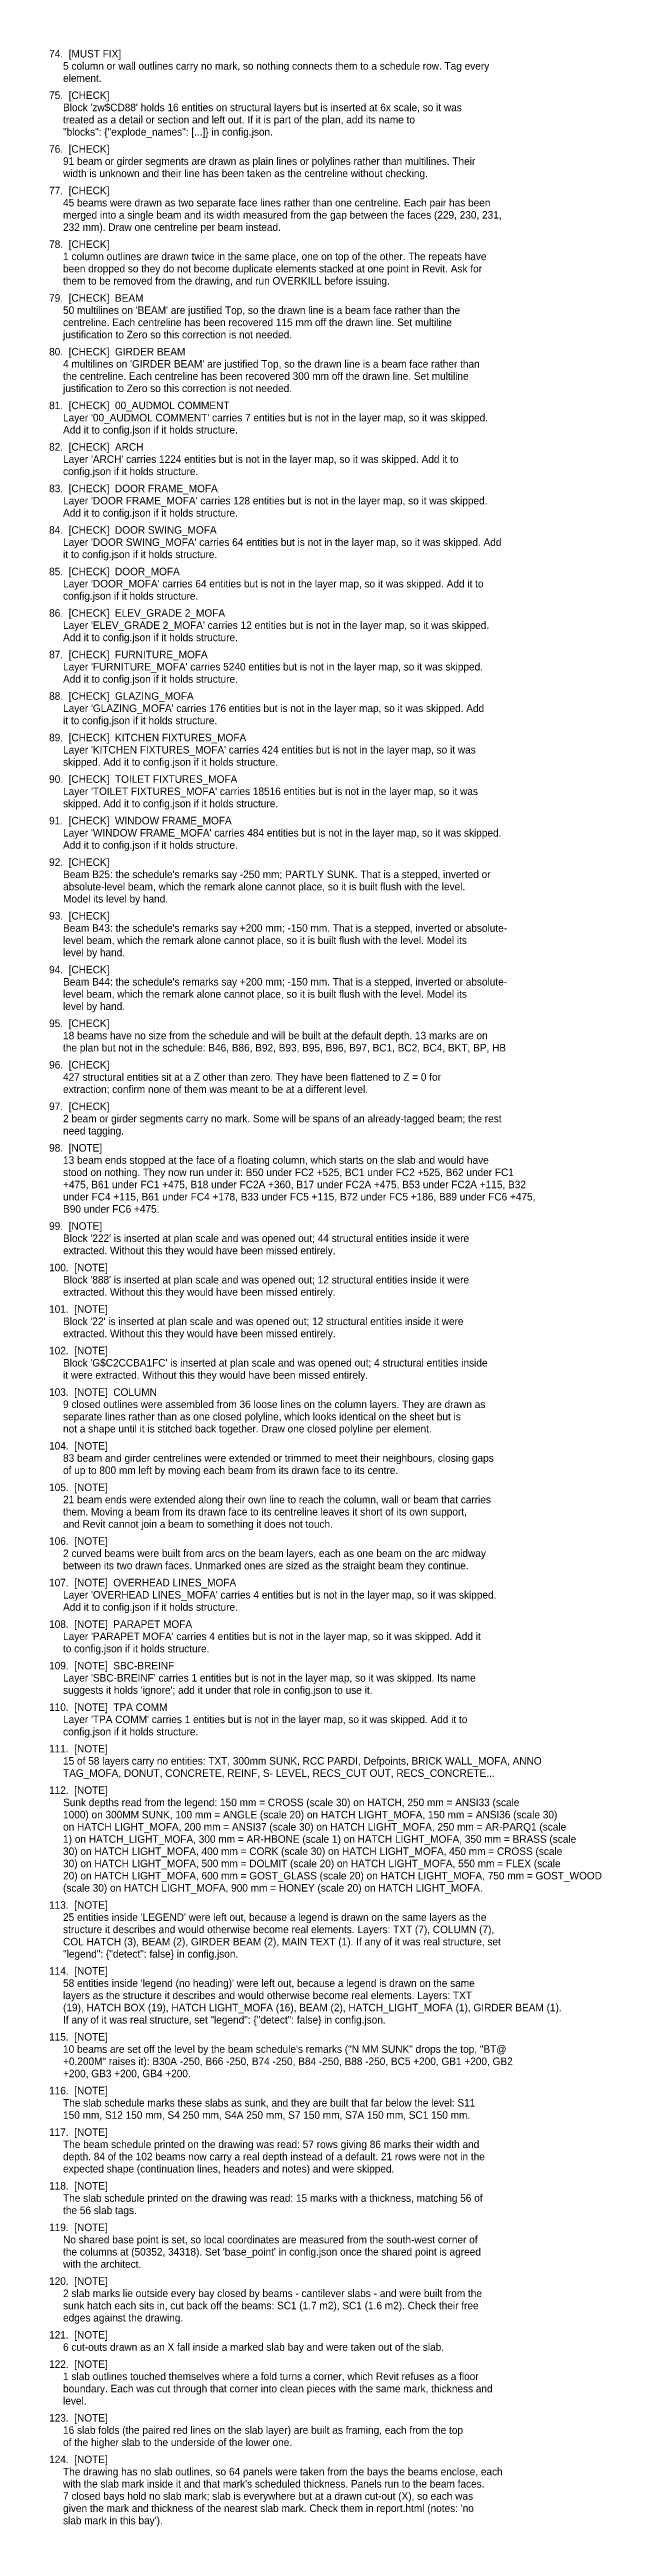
# Model space of a CAD drawing. Header units: millimetres. Extents: x 35733 to 152955, y -156650 to 54280.
# Drawn here: x 129453 to 152955, y -156650 to -51176 of the extents above; entities that cross this region are included whole.
import ezdxf

# ---------------------------------------------------------------- set-up
doc = ezdxf.new("R2010")
doc.units = ezdxf.units.MM
doc.header["$LTSCALE"] = 100
for name, color, linetype in [('S-QUERY-BLOCKER', 1, 'Continuous'), ('S-QUERY-NOTE', 4, 'Continuous'), ('S-QUERY-TEXT', 7, 'Continuous'), ('S-QUERY-WARNING', 30, 'Continuous')]:
    doc.layers.add(name, color=color, linetype=linetype)

msp = doc.modelspace()

# ---------------------------------------------------------------- texts
at = {"layer": 'S-QUERY-BLOCKER'}
msp.add_text('74.  [MUST FIX]', height=320, dxfattribs=at).set_placement((129434.4, -51513.3))
at = {"layer": 'S-QUERY-NOTE'}
for s, p in [('98.  [NOTE]', (129434.4, -98105.3)), ('99.  [NOTE]', (129434.4, -101433.3)), ('100.  [NOTE]', (129434.4, -103201.3)), ('101.  [NOTE]', (129434.4, -104969.3)), ('102.  [NOTE]', (129434.4, -106737.3)), ('103.  [NOTE]  COLUMN', (129434.4, -108505.3)), ('104.  [NOTE]', (129434.4, -110793.3)), ('105.  [NOTE]', (129434.4, -112561.3)), ('106.  [NOTE]', (129434.4, -114849.3)), ('107.  [NOTE]  OVERHEAD LINES_MOFA', (129434.4, -116617.3)), ('108.  [NOTE]  PARAPET MOFA', (129434.4, -118385.3)), ('109.  [NOTE]  SBC-BREINF', (129434.4, -120153.3)), ('110.  [NOTE]  TPA COMM', (129434.4, -121921.3)), ('111.  [NOTE]', (129434.4, -123689.3)), ('112.  [NOTE]', (129434.4, -125457.3)), ('113.  [NOTE]', (129434.4, -130345.3)), ('114.  [NOTE]', (129434.4, -133153.3)), ('115.  [NOTE]', (129434.4, -135961.3)), ('116.  [NOTE]', (129434.4, -138249.3)), ('117.  [NOTE]', (129434.4, -140017.3)), ('118.  [NOTE]', (129434.4, -142305.3)), ('119.  [NOTE]', (129434.4, -144073.3)), ('120.  [NOTE]', (129434.4, -146361.3)), ('121.  [NOTE]', (129434.4, -148649.3)), ('122.  [NOTE]', (129434.4, -149897.3)), ('123.  [NOTE]', (129434.4, -152185.3)), ('124.  [NOTE]', (129434.4, -153953.3))]:
    msp.add_text(s, height=320, dxfattribs=at).set_placement(p)
at = {"layer": 'S-QUERY-TEXT'}
for s, p in [('     5 column or wall outlines carry no mark, so nothing connects them to a schedule row. Tag every', (129434.4, -52033.3)), ('     element.', (129434.4, -52553.3)), ("     Block 'zw$CD88' holds 16 entities on structural layers but is inserted at 6x scale, so it was", (129434.4, -53801.3)), ('     treated as a detail or section and left out. If it is part of the plan, add its name to', (129434.4, -54321.3)), ('     "blocks": {"explode_names": [...]} in config.json.', (129434.4, -54841.3)), ('     91 beam or girder segments are drawn as plain lines or polylines rather than multilines. Their', (129434.4, -56089.3)), ('     width is unknown and their line has been taken as the centreline without checking.', (129434.4, -56609.3)), ('     45 beams were drawn as two separate face lines rather than one centreline. Each pair has been', (129434.4, -57857.3)), ('     232 mm). Draw one centreline per beam instead.', (129434.4, -58897.3)), ('     merged into a single beam and its width measured from the gap between the faces (229, 230, 231,', (129434.4, -58377.3)), ('     1 column outlines are drawn twice in the same place, one on top of the other. The repeats have', (129434.4, -60145.3)), ('     them to be removed from the drawing, and run OVERKILL before issuing.', (129434.4, -61185.3)), ('     been dropped so they do not become duplicate elements stacked at one point in Revit. Ask for', (129434.4, -60665.3)), ("     50 multilines on 'BEAM' are justified Top, so the drawn line is a beam face rather than the", (129434.4, -62433.3)), ('     justification to Zero so this correction is not needed.', (129434.4, -63473.3)), ('     centreline. Each centreline has been recovered 115 mm off the drawn line. Set multiline', (129434.4, -62953.3)), ('     the centreline. Each centreline has been recovered 300 mm off the drawn line. Set multiline', (129434.4, -65241.3)), ("     4 multilines on 'GIRDER BEAM' are justified Top, so the drawn line is a beam face rather than", (129434.4, -64721.3)), ('     justification to Zero so this correction is not needed.', (129434.4, -65761.3)), ('     Add it to config.json if it holds structure.', (129434.4, -67529.3)), ("     Layer '00_AUDMOL COMMENT' carries 7 entities but is not in the layer map, so it was skipped.", (129434.4, -67009.3)), ("     Layer 'ARCH' carries 1224 entities but is not in the layer map, so it was skipped. Add it to", (129434.4, -68777.3)), ('     config.json if it holds structure.', (129434.4, -69297.3)), ("     Layer 'DOOR FRAME_MOFA' carries 128 entities but is not in the layer map, so it was skipped.", (129434.4, -70545.3)), ('     Add it to config.json if it holds structure.', (129434.4, -71065.3)), ('     it to config.json if it holds structure.', (129434.4, -72833.3)), ("     Layer 'DOOR SWING_MOFA' carries 64 entities but is not in the layer map, so it was skipped. Add", (129434.4, -72313.3)), ("     Layer 'DOOR_MOFA' carries 64 entities but is not in the layer map, so it was skipped. Add it to", (129434.4, -74081.3)), ('     config.json if it holds structure.', (129434.4, -74601.3)), ("     Layer 'ELEV_GRADE 2_MOFA' carries 12 entities but is not in the layer map, so it was skipped.", (129434.4, -75849.3)), ('     Add it to config.json if it holds structure.', (129434.4, -76369.3)), ('     Add it to config.json if it holds structure.', (129434.4, -78137.3)), ("     Layer 'FURNITURE_MOFA' carries 5240 entities but is not in the layer map, so it was skipped.", (129434.4, -77617.3)), ("     Layer 'GLAZING_MOFA' carries 176 entities but is not in the layer map, so it was skipped. Add", (129434.4, -79385.3)), ('     it to config.json if it holds structure.', (129434.4, -79905.3)), ("     Layer 'KITCHEN FIXTURES_MOFA' carries 424 entities but is not in the layer map, so it was", (129434.4, -81153.3)), ('     skipped. Add it to config.json if it holds structure.', (129434.4, -81673.3)), ('     skipped. Add it to config.json if it holds structure.', (129434.4, -83441.3)), ("     Layer 'TOILET FIXTURES_MOFA' carries 18516 entities but is not in the layer map, so it was", (129434.4, -82921.3)), ("     Layer 'WINDOW FRAME_MOFA' carries 484 entities but is not in the layer map, so it was skipped.", (129434.4, -84689.3)), ('     Add it to config.json if it holds structure.', (129434.4, -85209.3)), ("     Beam B25: the schedule's remarks say -250 mm; PARTLY SUNK. That is a stepped, inverted or", (129434.4, -86457.3)), ('     absolute-level beam, which the remark alone cannot place, so it is built flush with the level.', (129434.4, -86977.3)), ('     Model its level by hand.', (129434.4, -87497.3)), ("     Beam B43: the schedule's remarks say +200 mm; -150 mm. That is a stepped, inverted or absolute-", (129434.4, -88745.3)), ('     level beam, which the remark alone cannot place, so it is built flush with the level. Model its', (129434.4, -89265.3)), ('     level by hand.', (129434.4, -89785.3)), ("     Beam B44: the schedule's remarks say +200 mm; -150 mm. That is a stepped, inverted or absolute-", (129434.4, -91033.3)), ('     level beam, which the remark alone cannot place, so it is built flush with the level. Model its', (129434.4, -91553.3)), ('     level by hand.', (129434.4, -92073.3)), ('     the plan but not in the schedule: B46, B86, B92, B93, B95, B96, B97, BC1, BC2, BC4, BKT, BP, HB', (129434.4, -93841.3)), ('     18 beams have no size from the schedule and will be built at the default depth. 13 marks are on', (129434.4, -93321.3)), ('     427 structural entities sit at a Z other than zero. They have been flattened to Z = 0 for', (129434.4, -95089.3)), ('     extraction; confirm none of them was meant to be at a different level.', (129434.4, -95609.3)), ('     2 beam or girder segments carry no mark. Some will be spans of an already-tagged beam; the rest', (129434.4, -96857.3)), ('     need tagging.', (129434.4, -97377.3)), ('     stood on nothing. They now run under it: B50 under FC2 +525, BC1 under FC2 +525, B62 under FC1', (129434.4, -99145.3)), ('     13 beam ends stopped at the face of a floating column, which starts on the slab and would have', (129434.4, -98625.3)), ('     +475, B61 under FC1 +475, B18 under FC2A +360, B17 under FC2A +475, B53 under FC2A +115, B32', (129434.4, -99665.3)), ('     under FC4 +115, B61 under FC4 +178, B33 under FC5 +115, B72 under FC5 +186, B89 under FC6 +475,', (129434.4, -100185.3)), ('     B90 under FC6 +475.', (129434.4, -100705.3)), ('     extracted. Without this they would have been missed entirely.', (129434.4, -102473.3)), ("     Block '222' is inserted at plan scale and was opened out; 44 structural entities inside it were", (129434.4, -101953.3)), ('     extracted. Without this they would have been missed entirely.', (129434.4, -104241.3)), ("     Block '888' is inserted at plan scale and was opened out; 12 structural entities inside it were", (129434.4, -103721.3)), ("     Block '22' is inserted at plan scale and was opened out; 12 structural entities inside it were", (129434.4, -105489.3)), ('     extracted. Without this they would have been missed entirely.', (129434.4, -106009.3)), ('     it were extracted. Without this they would have been missed entirely.', (129434.4, -107777.3)), ("     Block 'G$C2CCBA1FC' is inserted at plan scale and was opened out; 4 structural entities inside", (129434.4, -107257.3)), ('     separate lines rather than as one closed polyline, which looks identical on the sheet but is', (129434.4, -109545.3)), ('     9 closed outlines were assembled from 36 loose lines on the column layers. They are drawn as', (129434.4, -109025.3)), ('     not a shape until it is stitched back together. Draw one closed polyline per element.', (129434.4, -110065.3)), ('     of up to 800 mm left by moving each beam from its drawn face to its centre.', (129434.4, -111833.3)), ('     83 beam and girder centrelines were extended or trimmed to meet their neighbours, closing gaps', (129434.4, -111313.3)), ('     21 beam ends were extended along their own line to reach the column, wall or beam that carries', (129434.4, -113081.3)), ('     them. Moving a beam from its drawn face to its centreline leaves it short of its own support,', (129434.4, -113601.3)), ('     and Revit cannot join a beam to something it does not touch.', (129434.4, -114121.3)), ('     2 curved beams were built from arcs on the beam layers, each as one beam on the arc midway', (129434.4, -115369.3)), ('     between its two drawn faces. Unmarked ones are sized as the straight beam they continue.', (129434.4, -115889.3)), ("     Layer 'OVERHEAD LINES_MOFA' carries 4 entities but is not in the layer map, so it was skipped.", (129434.4, -117137.3)), ('     Add it to config.json if it holds structure.', (129434.4, -117657.3)), ('     to config.json if it holds structure.', (129434.4, -119425.3)), ("     Layer 'PARAPET MOFA' carries 4 entities but is not in the layer map, so it was skipped. Add it", (129434.4, -118905.3)), ("     suggests it holds 'ignore'; add it under that role in config.json to use it.", (129434.4, -121193.3)), ("     Layer 'SBC-BREINF' carries 1 entities but is not in the layer map, so it was skipped. Its name", (129434.4, -120673.3)), ("     Layer 'TPA COMM' carries 1 entities but is not in the layer map, so it was skipped. Add it to", (129434.4, -122441.3)), ('     config.json if it holds structure.', (129434.4, -122961.3)), ('     TAG_MOFA, DONUT, CONCRETE, REINF, S- LEVEL, RECS_CUT OUT, RECS_CONCRETE...', (129434.4, -124729.3)), ('     15 of 58 layers carry no entities: TXT, 300mm SUNK, RCC PARDI, Defpoints, BRICK WALL_MOFA, ANNO', (129434.4, -124209.3)), ('     Sunk depths read from the legend: 150 mm = CROSS (scale 30) on HATCH, 250 mm = ANSI33 (scale', (129434.4, -125977.3)), ('     1000) on 300MM SUNK, 100 mm = ANGLE (scale 20) on HATCH LIGHT_MOFA, 150 mm = ANSI36 (scale 30)', (129434.4, -126497.3)), ('     on HATCH LIGHT_MOFA, 200 mm = ANSI37 (scale 30) on HATCH LIGHT_MOFA, 250 mm = AR-PARQ1 (scale', (129434.4, -127017.3)), ('     1) on HATCH_LIGHT_MOFA, 300 mm = AR-HBONE (scale 1) on HATCH LIGHT_MOFA, 350 mm = BRASS (scale', (129434.4, -127537.3)), ('     30) on HATCH LIGHT_MOFA, 400 mm = CORK (scale 30) on HATCH LIGHT_MOFA, 450 mm = CROSS (scale', (129434.4, -128057.3)), ('     30) on HATCH LIGHT_MOFA, 500 mm = DOLMIT (scale 20) on HATCH LIGHT_MOFA, 550 mm = FLEX (scale', (129434.4, -128577.3)), ('     20) on HATCH LIGHT_MOFA, 600 mm = GOST_GLASS (scale 20) on HATCH LIGHT_MOFA, 750 mm = GOST_WOOD', (129434.4, -129097.3)), ('     (scale 30) on HATCH LIGHT_MOFA, 900 mm = HONEY (scale 20) on HATCH LIGHT_MOFA.', (129434.4, -129617.3)), ("     25 entities inside 'LEGEND' were left out, because a legend is drawn on the same layers as the", (129434.4, -130865.3)), ('     structure it describes and would otherwise become real elements. Layers: TXT (7), COLUMN (7),', (129434.4, -131385.3)), ('     COL HATCH (3), BEAM (2), GIRDER BEAM (2), MAIN TEXT (1). If any of it was real structure, set', (129434.4, -131905.3)), ('     "legend": {"detect": false} in config.json.', (129434.4, -132425.3)), ("     58 entities inside 'legend (no heading)' were left out, because a legend is drawn on the same", (129434.4, -133673.3)), ('     layers as the structure it describes and would otherwise become real elements. Layers: TXT', (129434.4, -134193.3)), ('     (19), HATCH BOX (19), HATCH LIGHT_MOFA (16), BEAM (2), HATCH_LIGHT_MOFA (1), GIRDER BEAM (1).', (129434.4, -134713.3)), ('     If any of it was real structure, set "legend": {"detect": false} in config.json.', (129434.4, -135233.3)), ('     +0.200M" raises it): B30A -250, B66 -250, B74 -250, B84 -250, B88 -250, BC5 +200, GB1 +200, GB2', (129434.4, -137001.3)), ('     10 beams are set off the level by the beam schedule\'s remarks ("N MM SUNK" drops the top, "BT@', (129434.4, -136481.3)), ('     +200, GB3 +200, GB4 +200.', (129434.4, -137521.3)), ('     The slab schedule marks these slabs as sunk, and they are built that far below the level: S11', (129434.4, -138769.3)), ('     150 mm, S12 150 mm, S4 250 mm, S4A 250 mm, S7 150 mm, S7A 150 mm, SC1 150 mm.', (129434.4, -139289.3)), ('     The beam schedule printed on the drawing was read: 57 rows giving 86 marks their width and', (129434.4, -140537.3)), ('     depth. 84 of the 102 beams now carry a real depth instead of a default. 21 rows were not in the', (129434.4, -141057.3)), ('     expected shape (continuation lines, headers and notes) and were skipped.', (129434.4, -141577.3)), ('     the 56 slab tags.', (129434.4, -143345.3)), ('     The slab schedule printed on the drawing was read: 15 marks with a thickness, matching 56 of', (129434.4, -142825.3)), ('     No shared base point is set, so local coordinates are measured from the south-west corner of', (129434.4, -144593.3)), ('     with the architect.', (129434.4, -145633.3)), ("     the columns at (50352, 34318). Set 'base_point' in config.json once the shared point is agreed", (129434.4, -145113.3)), ('     2 slab marks lie outside every bay closed by beams - cantilever slabs - and were built from the', (129434.4, -146881.3)), ('     sunk hatch each sits in, cut back off the beams: SC1 (1.7 m2), SC1 (1.6 m2). Check their free', (129434.4, -147401.3)), ('     edges against the drawing.', (129434.4, -147921.3)), ('     6 cut-outs drawn as an X fall inside a marked slab bay and were taken out of the slab.', (129434.4, -149169.3)), ('     boundary. Each was cut through that corner into clean pieces with the same mark, thickness and', (129434.4, -150937.3)), ('     1 slab outlines touched themselves where a fold turns a corner, which Revit refuses as a floor', (129434.4, -150417.3)), ('     level.', (129434.4, -151457.3)), ('     of the higher slab to the underside of the lower one.', (129434.4, -153225.3)), ('     16 slab folds (the paired red lines on the slab layer) are built as framing, each from the top', (129434.4, -152705.3)), ("     with the slab mark inside it and that mark's scheduled thickness. Panels run to the beam faces.", (129434.4, -154993.3)), ('     The drawing has no slab outlines, so 64 panels were taken from the bays the beams enclose, each', (129434.4, -154473.3)), ("     given the mark and thickness of the nearest slab mark. Check them in report.html (notes: 'no", (129434.4, -156033.3)), ('     7 closed bays hold no slab mark; slab is everywhere but at a drawn cut-out (X), so each was', (129434.4, -155513.3)), ("     slab mark in this bay').", (129434.4, -156553.3))]:
    msp.add_text(s, height=320, dxfattribs=at).set_placement(p)
at = {"layer": 'S-QUERY-WARNING'}
for s, p in [('75.  [CHECK]', (129434.4, -53281.3)), ('76.  [CHECK]', (129434.4, -55569.3)), ('77.  [CHECK]', (129434.4, -57337.3)), ('78.  [CHECK]', (129434.4, -59625.3)), ('79.  [CHECK]  BEAM', (129434.4, -61913.3)), ('80.  [CHECK]  GIRDER BEAM', (129434.4, -64201.3)), ('81.  [CHECK]  00_AUDMOL COMMENT', (129434.4, -66489.3)), ('82.  [CHECK]  ARCH', (129434.4, -68257.3)), ('83.  [CHECK]  DOOR FRAME_MOFA', (129434.4, -70025.3)), ('84.  [CHECK]  DOOR SWING_MOFA', (129434.4, -71793.3)), ('85.  [CHECK]  DOOR_MOFA', (129434.4, -73561.3)), ('86.  [CHECK]  ELEV_GRADE 2_MOFA', (129434.4, -75329.3)), ('87.  [CHECK]  FURNITURE_MOFA', (129434.4, -77097.3)), ('88.  [CHECK]  GLAZING_MOFA', (129434.4, -78865.3)), ('89.  [CHECK]  KITCHEN FIXTURES_MOFA', (129434.4, -80633.3)), ('90.  [CHECK]  TOILET FIXTURES_MOFA', (129434.4, -82401.3)), ('91.  [CHECK]  WINDOW FRAME_MOFA', (129434.4, -84169.3)), ('92.  [CHECK]', (129434.4, -85937.3)), ('93.  [CHECK]', (129434.4, -88225.3)), ('94.  [CHECK]', (129434.4, -90513.3)), ('95.  [CHECK]', (129434.4, -92801.3)), ('96.  [CHECK]', (129434.4, -94569.3)), ('97.  [CHECK]', (129434.4, -96337.3))]:
    msp.add_text(s, height=320, dxfattribs=at).set_placement(p)

doc.saveas('drawing.dxf')
